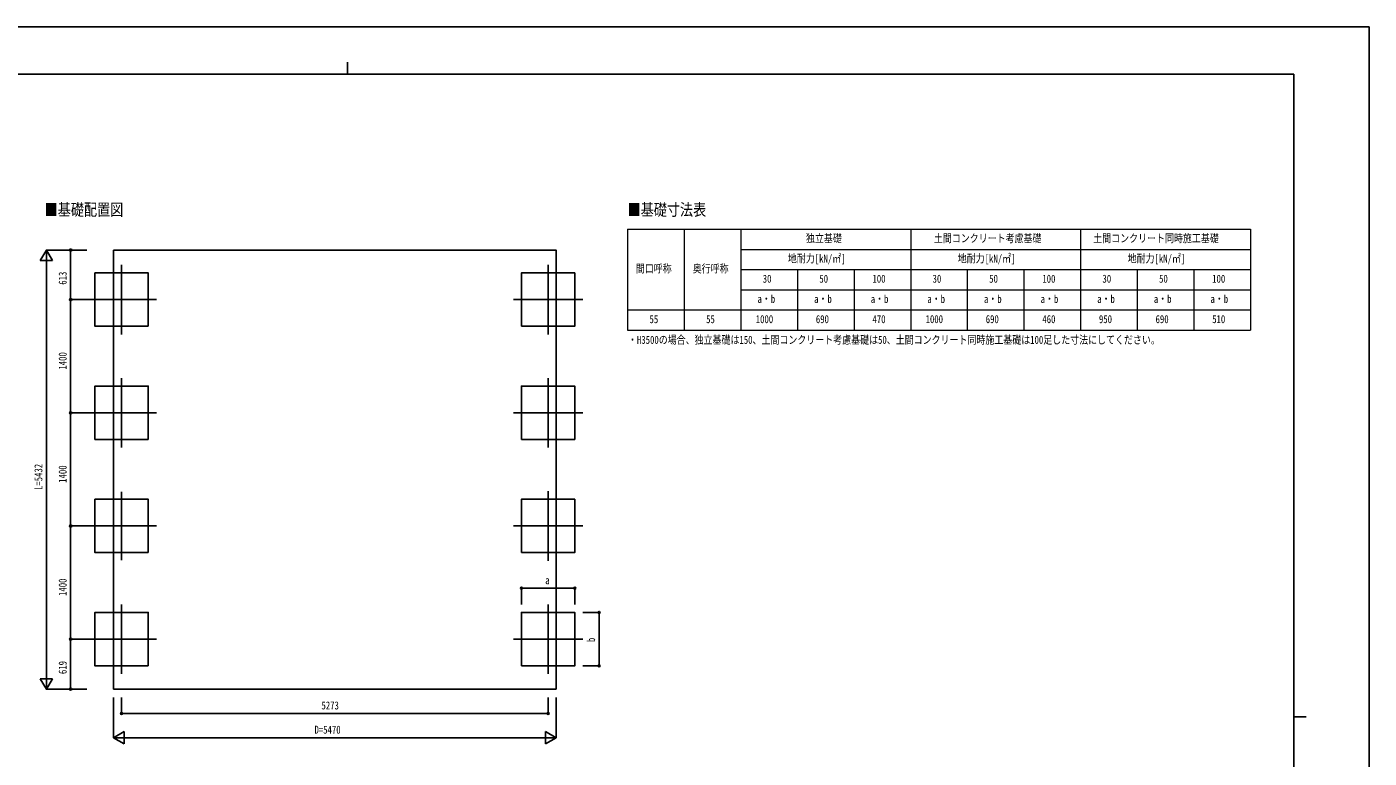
# Model space of a CAD drawing. Units: millimetres, scale not verified. Extents: x -12615 to 12615, y -8910 to 8910.
# Drawn here: x -3980 to 12615, y -136 to 8910 of the extents above; entities that cross this region are included whole.
import ezdxf
from ezdxf.enums import TextEntityAlignment as Align

# ---------------------------------------------------------------- set-up
doc = ezdxf.new("R2010")
doc.units = ezdxf.units.MM
doc.header["$LTSCALE"] = 40
doc.layers.add('0-1_TABLE1', color=7, linetype='Continuous', lineweight=18)
for name, color, linetype in [('0-2_USER1', 3, 'Continuous'), ('0-3_YKK_12', 2, 'Continuous'), ('0-5_YKK_A1', 4, 'Continuous'), ('0-6_YKK_D', 6, 'Continuous'), ('0-7_YKK_ZWAK', 7, 'Continuous')]:
    doc.layers.add(name, color=color, linetype=linetype)
doc.styles.add('ＭＳ ゴシック', font='')
doc.styles.get('ＭＳ ゴシック').set_extended_font_data('MS Gothic')

msp = doc.modelspace()

# ---------------------------------------------------------------- linework, layer by layer
at = {"layer": '0-1_TABLE1'}
for p, q in [((3446.94, 6407.77), (11146.94, 6407.77)), ((3446.94, 6407.77), (3446.94, 5157.77)), ((4146.94, 6407.77), (4146.94, 5157.77)), ((4846.94, 6407.77), (4846.94, 5157.77)), ((6946.94, 6407.77), (6946.94, 5157.77)), ((9046.94, 6407.77), (9046.94, 5157.77)), ((4846.94, 6157.77), (11146.94, 6157.77)), ((4846.94, 5907.77), (11146.94, 5907.77)), ((5546.94, 5907.77), (5546.94, 5157.77)), ((6246.94, 5907.77), (6246.94, 5157.77)), ((7646.94, 5907.77), (7646.94, 5157.77)), ((8346.94, 5907.77), (8346.94, 5157.77)), ((9746.94, 5907.77), (9746.94, 5157.77)), ((10446.94, 5907.77), (10446.94, 5157.77)), ((4846.94, 5657.77), (11146.94, 5657.77)), ((3446.94, 5157.77), (11146.94, 5157.77))]:
    msp.add_line(p, q, dxfattribs=at)
for points in [[(11146.94, 6407.77), (11146.94, 5907.77), (11146.94, 5157.77)], [(3446.94, 5407.77), (4146.94, 5407.77), (4846.94, 5407.77), (11146.94, 5407.77)]]:
    msp.add_lwpolyline(points, dxfattribs=at)
at = {"layer": '0-3_YKK_12'}
for p, q in [((-2808.55, 5966.09), (-2808.55, 5106.09)), ((2464.45, 5966.09), (2464.45, 5106.09)), ((-2378.55, 5536.09), (-3238.55, 5536.09)), ((2034.45, 5536.09), (2894.45, 5536.09)), ((-2808.55, 4566.09), (-2808.55, 3706.09)), ((2464.45, 4566.09), (2464.45, 3706.09)), ((-2378.55, 4136.09), (-3238.55, 4136.09)), ((2034.45, 4136.09), (2894.45, 4136.09)), ((-2808.55, 3157.98), (-2808.55, 2314.21)), ((2464.45, 3166.09), (2464.45, 2306.09)), ((-2378.55, 2736.09), (-3238.55, 2736.09)), ((2034.45, 2736.09), (2894.45, 2736.09)), ((-2808.55, 1766.09), (-2808.55, 906.09)), ((2464.45, 1766.09), (2464.45, 906.09)), ((-2378.55, 1336.09), (-3238.55, 1336.09)), ((2034.45, 1336.09), (2894.45, 1336.09))]:
    msp.add_line(p, q, dxfattribs=at)
at = {"layer": '0-5_YKK_A1'}
for p, q in [((-2907.05, 6149.27), (-2907.05, 717.49)), ((-2907.05, 717.49), (2562.95, 717.49))]:
    msp.add_line(p, q, dxfattribs=at)
msp.add_lwpolyline([(-2907.05, 6149.27), (2562.95, 6149.27), (2562.95, 717.49)], dxfattribs=at)
for points in [[(-2478.55, 5206.09), (-2478.55, 5866.09), (-3138.55, 5866.09), (-3138.55, 5206.09)], [(2134.45, 5206.09), (2134.45, 5866.09), (2794.45, 5866.09), (2794.45, 5206.09)], [(-2478.55, 3806.09), (-2478.55, 4466.09), (-3138.55, 4466.09), (-3138.55, 3806.09)], [(2134.45, 3806.09), (2134.45, 4466.09), (2794.45, 4466.09), (2794.45, 3806.09)], [(-2478.55, 2406.09), (-2478.55, 3066.09), (-3138.55, 3066.09), (-3138.55, 2406.09)], [(2134.45, 2406.09), (2134.45, 3066.09), (2794.45, 3066.09), (2794.45, 2406.09)], [(-2478.55, 1006.09), (-2478.55, 1666.09), (-3138.55, 1666.09), (-3138.55, 1006.09)], [(2134.45, 1006.09), (2134.45, 1666.09), (2794.45, 1666.09), (2794.45, 1006.09)]]:
    msp.add_lwpolyline(points, close=True, dxfattribs=at)
at = {"layer": '0-6_YKK_D'}
for p, q in [((-3738.55, 6149.27), (-3813.55, 6019.37)), ((-3238.55, 6149.27), (-3739.55, 6149.27)), ((-3738.55, 6149.27), (-3663.55, 6019.37)), ((-3738.55, 6149.27), (-3738.55, 5889.47)), ((-3238.55, 6149.27), (-3439.55, 6149.27)), ((-3438.55, 6149.27), (-3438.55, 5536.09)), ((-3813.55, 6019.37), (-3663.55, 6019.37)), ((-3738.55, 867.49), (-3738.55, 5999.27)), ((-3238.55, 5536.09), (-3439.55, 5536.09)), ((-3239.55, 5536.09), (-3439.55, 5536.09)), ((-3438.55, 4136.09), (-3438.55, 5536.09)), ((-3239.55, 4136.09), (-3439.55, 4136.09)), ((-3238.55, 4136.09), (-3439.55, 4136.09)), ((-3438.55, 2736.09), (-3438.55, 4136.09)), ((-3238.55, 2736.09), (-3439.55, 2736.09)), ((-3238.55, 2736.09), (-3439.55, 2736.09)), ((-3438.55, 1336.09), (-3438.55, 2736.09)), ((2134.45, 1766.09), (2134.45, 1967.09)), ((2134.45, 1966.09), (2794.45, 1966.09)), ((2794.45, 1766.09), (2794.45, 1967.09)), ((2894.45, 1666.09), (3095.45, 1666.09)), ((3094.45, 1006.09), (3094.45, 1666.09)), ((-3238.55, 1336.09), (-3439.55, 1336.09)), ((-3238.55, 1336.09), (-3439.55, 1336.09)), ((-3438.55, 717.49), (-3438.55, 1336.09)), ((2894.45, 1006.09), (3095.45, 1006.09)), ((-3738.55, 717.49), (-3813.55, 847.39)), ((-3663.55, 847.39), (-3813.55, 847.39)), ((-3738.55, 717.49), (-3738.55, 977.3)), ((-3738.55, 717.49), (-3663.55, 847.39)), ((-3238.55, 717.49), (-3739.55, 717.49)), ((-3238.55, 717.49), (-3439.55, 717.49)), ((-2907.05, 614.03), (-2907.05, 116.49)), ((-2808.55, 614.03), (-2808.55, 416.49)), ((2464.45, 614.03), (2464.45, 416.49)), ((2562.95, 614.03), (2562.95, 116.49)), ((-2808.55, 417.49), (2464.45, 417.49)), ((-2907.05, 117.49), (-2777.14, 192.49)), ((-2777.14, 42.49), (-2777.14, 192.49)), ((2562.95, 117.49), (2433.05, 192.49)), ((2433.05, 192.49), (2433.05, 42.49)), ((-2907.05, 117.49), (-2777.14, 42.49)), ((-2907.05, 117.49), (-2647.24, 117.49)), ((2412.95, 117.49), (-2757.05, 117.49)), ((2562.95, 117.49), (2303.15, 117.49)), ((2562.95, 117.49), (2433.05, 42.49))]:
    msp.add_line(p, q, dxfattribs=at)
for centre in [(-3438.55, 6149.27), (-3438.55, 5536.09), (-3438.55, 5536.09), (-3438.55, 4136.09), (-3438.55, 4136.09), (-3438.55, 2736.09), (-3438.55, 2736.09), (2134.45, 1966.09), (2794.45, 1966.09), (3094.45, 1666.09), (-3438.55, 1336.09), (-3438.55, 1336.09), (3094.45, 1006.09), (-3438.55, 717.49), (-2808.55, 417.49), (2464.45, 417.49)]:
    msp.add_circle(centre, 12.75, dxfattribs=at)
at = {"layer": '0-7_YKK_ZWAK'}
for p, q in [((-14.94, 8475), (-14.94, 8325)), ((11685.06, 8325), (-11714.94, 8325)), ((11685.06, 8325), (11685.06, -7575)), ((11685.06, 375), (11835.06, 375))]:
    msp.add_line(p, q, dxfattribs=at)
msp.add_lwpolyline([(-12615, -8910), (12615, -8910), (12615, 8910), (-12615, 8910)], close=True, dxfattribs=at)

# ---------------------------------------------------------------- texts
at = {"layer": '0-1_TABLE1', "style": 'ＭＳ ゴシック', "width": 0.8}
for s, p in [('独立基礎', (5652.14, 6215.27)), ('土間コンクリート考慮基礎', (7233.74, 6215.27)), ('土間コンクリート同時施工基礎', (9204.14, 6215.27)), ('間口呼称', (3548.54, 5840.27)), ('奥行呼称', (4252.14, 5840.27)), ('地耐力[kN/㎡]', (5428.94, 5965.27)), ('地耐力[kN/㎡]', (7528.94, 5965.27)), ('地耐力[kN/㎡]', (9628.94, 5965.27)), ('30', (5117.74, 5715.27)), ('50', (5817.74, 5715.27)), ('100', (6474.54, 5715.27)), ('30', (7217.74, 5715.27)), ('50', (7917.74, 5715.27)), ('100', (8574.54, 5715.27)), ('30', (9317.74, 5715.27)), ('50', (10017.74, 5715.27)), ('100', (10674.54, 5715.27)), ('a・b', (5052.94, 5465.27)), ('a・b', (5752.94, 5465.27)), ('a・b', (6452.94, 5465.27)), ('a・b', (7152.94, 5465.27)), ('a・b', (7852.94, 5465.27)), ('a・b', (8552.94, 5465.27)), ('a・b', (9252.94, 5465.27)), ('a・b', (9952.94, 5465.27)), ('a・b', (10652.94, 5465.27)), ('55', (3717.74, 5215.27)), ('55', (4417.74, 5215.27)), ('1000', (5031.34, 5215.27)), ('690', (5774.54, 5215.27)), ('470', (6474.54, 5215.27)), ('1000', (7131.34, 5215.27)), ('690', (7874.54, 5215.27)), ('460', (8574.54, 5215.27)), ('950', (9274.54, 5215.27)), ('690', (9974.54, 5215.27)), ('510', (10674.54, 5215.27))]:
    msp.add_text(s, height=98.97, dxfattribs=at).set_placement(p, align=Align.BOTTOM_LEFT)
at = {"layer": '0-2_USER1', "style": 'ＭＳ ゴシック', "width": 0.8}
for s, height, p in [('■基礎配置図', 148.5, (-3760.15, 6530.53)), ('■基礎寸法表', 148.5, (3446.43, 6530.53)), ('・H3500の場合、独立基礎は150、土間コンクリート考慮基礎は50、土間コンクリート同時施工基礎は100足した寸法にしてください。', 98.97, (3452.11, 4959.27))]:
    msp.add_text(s, height=height, dxfattribs=at).set_placement(p, align=Align.BOTTOM_LEFT)
at = {"layer": '0-6_YKK_D', "style": 'ＭＳ ゴシック', "width": 0.8}
for s, p in [('613', (-3458.55, 5720.28)), ('1400', (-3458.55, 4670.49)), ('L=5432', (-3758.55, 3181.38)), ('1400', (-3458.55, 3270.49)), ('1400', (-3458.55, 1870.49)), ('b', (3074.45, 1300.09)), ('619', (-3458.55, 904.39))]:
    msp.add_text(s, height=98.97, rotation=90, dxfattribs=at).set_placement(p, align=Align.BOTTOM_LEFT)
for s, p in [('a', (2428.45, 1986.09)), ('5273', (-337.65, 437.49)), ('D=5470', (-424.05, 137.49))]:
    msp.add_text(s, height=98.97, dxfattribs=at).set_placement(p, align=Align.BOTTOM_LEFT)

doc.saveas('drawing.dxf')
